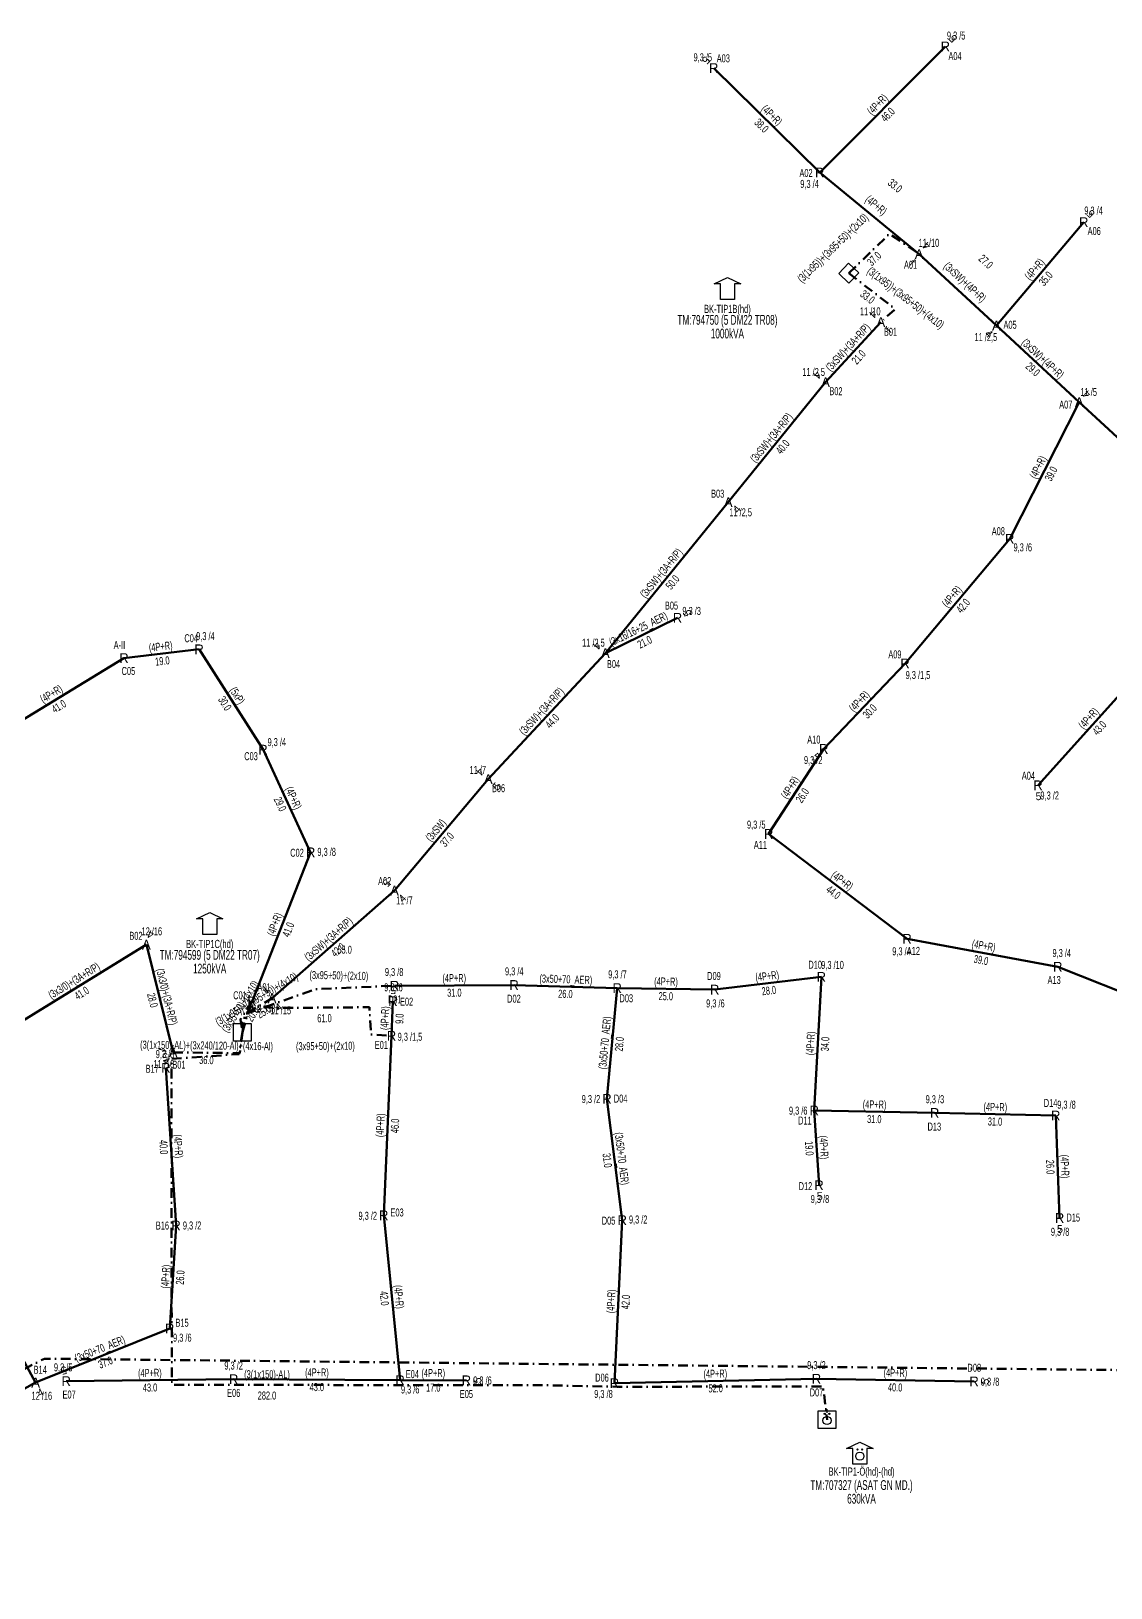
# Model space of a CAD drawing. Header units: millimetres. Extents: x 554556 to 559004, y 4084130 to 4087120.
# Drawn here: x 557209.9 to 557486.4, y 4085817.9 to 4086216.6 of the extents above; entities that cross this region are included whole.
import ezdxf
from ezdxf.enums import TextEntityAlignment as Align

# ---------------------------------------------------------------- set-up
doc = ezdxf.new("R2010")
doc.units = ezdxf.units.MM
doc.linetypes.add('DASHDOT', pattern=[5, 2.5, -1.25, 0, -1.25])
for name, color, linetype, lineweight in [('DIREK_AG_MEVCUT', 120, 'Continuous', 25), ('DIREK_OG_MEVCUT', 16, 'Continuous', 25), ('HAT_AG_HAVAI_MEVCUT', 126, 'Continuous', 50), ('HAT_AG_YERALTI_MEVCUT', 126, 'DASHDOT', 50), ('HAT_OG_HAVAI_MEVCUT', 48, 'Continuous', 70), ('HAT_OG_YERALTI_MEVCUT', 48, 'DASHDOT', 70), ('TRAFO_MEVCUT', 5, 'Continuous', 30)]:
    doc.layers.add(name, color=color, linetype=linetype, lineweight=lineweight)
doc.styles.add('Direk', font='B_CAD')
doc.styles.get("Standard").update_dxf_attribs({"font": 'Arial'})

# ---------------------------------------------------------------- blocks, each defined once
blk = doc.blocks.new('MEV_BINA_KARE')
at = {"layer": 'TRAFO_MEVCUT', "linetype": 'Continuous'}
for p, q in [((-2.25, -2.25), (-2.25, 2.25)), ((-2.25, 2.25), (2.25, 2.25)), ((0, 1.8), (0, 2.7)), ((2.25, 2.25), (2.25, -2.25)), ((2.25, -2.25), (-2.25, -2.25))]:
    blk.add_line(p, q, dxfattribs=at)
blk = doc.blocks.new('MEV_BETKOSK')
at = {"layer": 'TRAFO_MEVCUT', "linetype": 'Continuous'}
for p, q in [((-3.4, 2), (0, 3.6)), ((-1.8, 2), (-3.4, 2)), ((-1.8, -2), (-1.8, 2)), ((0, 3.6), (3.4, 2)), ((3.4, 2), (1.8, 2)), ((1.8, 2), (1.8, -2)), ((1.8, -2), (-1.8, -2))]:
    blk.add_line(p, q, dxfattribs=at)
blk = doc.blocks.new('MEV_OZELBINA_KARE')
at = {"layer": 'TRAFO_MEVCUT', "linetype": 'Continuous'}
for p, q in [((-2.25, 2.25), (2.25, 2.25)), ((-2.25, -2.25), (-2.25, 2.25)), ((0, 1.8), (0, 2.7)), ((2.25, 2.25), (2.25, -2.25)), ((2.25, -2.25), (-2.25, -2.25))]:
    blk.add_line(p, q, dxfattribs=at)
for centre, radius in [((0, -0.215091), 1.049264), ((-0.592312, 1.488957), 0.15614), ((0.592312, 1.488957), 0.15614)]:
    blk.add_circle(centre, radius, dxfattribs=at)
blk = doc.blocks.new('MEV_MBK_OZEL')
at = {"layer": 'TRAFO_MEVCUT', "linetype": 'Continuous'}
for p, q in [((-3.4, 2), (0, 3.6)), ((-1.8, 2), (-3.4, 2)), ((-1.8, -2), (-1.8, 2)), ((0, 3.6), (3.4, 2)), ((1.8, 2), (1.8, -2)), ((3.4, 2), (1.8, 2)), ((1.8, -2), (-1.8, -2))]:
    blk.add_line(p, q, dxfattribs=at)
for centre, radius in [((0, 0), 1.049264), ((-0.592312, 1.704048), 0.15614), ((0.592312, 1.704048), 0.15614)]:
    blk.add_circle(centre, radius, dxfattribs=at)

msp = doc.modelspace()

# ---------------------------------------------------------------- linework, layer by layer
at = {"layer": 'HAT_AG_HAVAI_MEVCUT'}
for p, q in [((557411.824705, 4086180.361429), (557443.990897, 4086212.670644)), ((557411.824705, 4086180.361429), (557384.682681, 4086207.132481)), ((557437.272, 4086159.479), (557411.824705, 4086180.361429)), ((557457.076, 4086141.169), (557479.439085, 4086167.665157)), ((557460.48, 4086086.59), (557478.278, 4086121.556)), ((557433.69, 4086054.64), (557460.48, 4086086.59)), ((557356.94, 4086057.31), (557375.41, 4086066.33)), ((557233.67, 4086056.03), (557198.38, 4086034.5)), ((557252.92, 4086058.27), (557233.67, 4086056.03)), ((557269.28, 4086032.58), (557252.92, 4086058.27)), ((557412.86, 4086032.75), (557433.69, 4086054.64)), ((557467.74, 4086023.44), (557496.34, 4086055.3)), ((557281.48, 4086006.28), (557269.28, 4086032.58)), ((557412.86, 4086032.75), (557398.75, 4086010.98)), ((557434.180506, 4085984.133808), (557398.75, 4086010.98)), ((557266.49, 4085968.08), (557281.48, 4086006.28)), ((557472.78, 4085976.97), (557434.180506, 4085984.133808)), ((557519.93, 4085958.22), (557472.78, 4085976.97)), ((557302.94, 4085972.12), (557333.57, 4085972.3)), ((557359.96, 4085971.51), (557333.57, 4085972.3)), ((557357.35, 4085943.16), (557359.96, 4085971.51)), ((557359.96, 4085971.51), (557384.93, 4085971.12)), ((557384.93, 4085971.12), (557412.24, 4085974.38)), ((557412.24, 4085974.38), (557410.42, 4085940.16)), ((557302.18, 4085959.3), (557302.54, 4085968.19)), ((557300.19, 4085913.32), (557302.18, 4085959.3)), ((557247.03, 4085910.71), (557244.41, 4085951.08)), ((557361.26, 4085912.09), (557357.35, 4085943.16)), ((557410.42, 4085940.16), (557441.25, 4085939.54)), ((557410.42, 4085940.16), (557411.66, 4085921.02)), ((557441.25, 4085939.54), (557472.26, 4085938.86)), ((557472.26, 4085938.86), (557473.25, 4085912.63)), ((557300.19, 4085913.32), (557304.38356, 4085871.07992)), ((557359.27, 4085870.32), (557361.26, 4085912.09)), ((557245.38, 4085884.32), (557247.03, 4085910.71)), ((557211.06, 4085870.47), (557191.54, 4085906)), ((557211.06, 4085870.47), (557245.38, 4085884.32)), ((557218.89, 4085870.85), (557261.77, 4085871.34)), ((557261.77, 4085871.34), (557304.38356, 4085871.07992)), ((557304.38356, 4085871.07992), (557321.37, 4085871.06)), ((557410.99, 4085871.46), (557359.27, 4085870.32)), ((557451.35, 4085870.79), (557410.99, 4085871.46)), ((557180.92, 4085853.96), (557211.06, 4085870.47))]:
    msp.add_line(p, q, dxfattribs=at)
at = {"layer": 'HAT_AG_YERALTI_MEVCUT', "flags": 128}
for points in [[(557263.985432, 4085960.206491), (557264.511895, 4085964.794969), (557282.57675, 4085971.208527), (557302.94, 4085972.12)], [(557266.49, 4085968.08), (557263.547117, 4085963.510257), (557263.985432, 4085960.206491)], [(557263.985432, 4085960.206491), (557264.941501, 4085964.779098), (557266.239111, 4085966.784813), (557273.454364, 4085966.410688), (557296.543172, 4085966.624474), (557296.917296, 4085959.623007), (557302.18, 4085959.3)]]:
    msp.add_lwpolyline(points, dxfattribs=at)
at = {"layer": 'HAT_OG_HAVAI_MEVCUT'}
for p, q in [((557437.272, 4086159.479), (557457.076, 4086141.169)), ((557427.481, 4086142.081), (557413.331573, 4086126.661429)), ((557478.278, 4086121.556), (557457.076, 4086141.169)), ((557388.42, 4086095.93), (557413.331573, 4086126.661429)), ((557502.887, 4086098.813), (557478.278, 4086121.556)), ((557356.94, 4086057.31), (557388.42, 4086095.93)), ((557326.96, 4086025.03), (557356.94, 4086057.31)), ((557326.96, 4086025.03), (557302.94, 4085996.47)), ((557271.6, 4085968.9), (557302.94, 4085996.47)), ((557204.32, 4085961.02), (557239.41, 4085982.64)), ((557239.41, 4085982.64), (557246.25, 4085955.06))]:
    msp.add_line(p, q, dxfattribs=at)
at = {"layer": 'HAT_OG_YERALTI_MEVCUT', "flags": 128}
for points in [[(557419.255, 4086154.589), (557429.700999, 4086164.702527), (557437.272, 4086159.479)], [(557419.255, 4086154.589), (557431.182417, 4086145.419216), (557427.481, 4086142.081)], [(556987.792523, 4084153.935905), (556775.918808, 4084986.16008), (556512.123138, 4085579.47159), (556792.689258, 4085611.346143), (557226.219593, 4085692.029726), (557206.690577, 4085739.108603), (557148.697505, 4085843.496067), (557213.299786, 4085876.608492), (557685.692326, 4085871.60311), (557686.248507, 4085911.091982), (557685.971198, 4085940.814557), (557689.308286, 4085950.408685), (557711.122964, 4085974.723149), (557718.909502, 4085978.477373), (557891.447271, 4085977.850507), (558045.556668, 4085976.85727), (558084.405964, 4085993.507069), (558123.413739, 4085916.196477), (558145.900454, 4085873.264276), (558159.99965, 4085863.394839), (558168.782239, 4085838.83418), (558182.151982, 4085846.962984), (558192.63386, 4085848.353437), (558216.057649, 4085852.096965), (558286.691157, 4085862.354931), (558304.660091, 4085866.098459), (558328.725628, 4085875.189884), (558421.260109, 4085908.206532), (558443.86582, 4085987.326521), (558455.232825, 4086025.698675), (558442.774305, 4086138.44626), (558419.136052, 4086141.322895)], [(557263.985432, 4085960.206491), (557265.479226, 4085965.297904), (557271.6, 4085968.9)], [(557263.985432, 4085960.206491), (557263.166592, 4085954.624085), (557245.824332, 4085953.359546), (557245.910213, 4085869.941431), (557294.68532, 4085869.851106), (557338.364627, 4085869.860056), (557360.40375, 4085869.408435), (557412.742762, 4085869.503075), (557413.69693, 4085860.976261)], [(557246.25, 4085955.06), (557263.348916, 4085954.838844), (557263.985432, 4085960.206491)]]:
    msp.add_lwpolyline(points, dxfattribs=at)

# ---------------------------------------------------------------- block references
at = {"layer": 'TRAFO_MEVCUT', "xscale": 0.802765, "yscale": 0.802765, "zscale": 0.802765, "rotation": 316.489645}
msp.add_blockref('MEV_BINA_KARE', (557419.255, 4086154.589), dxfattribs=at)
at = {"layer": 'TRAFO_MEVCUT'}
for name, p in [('MEV_BETKOSK', (557388.188143, 4086149.893892)), ('MEV_BETKOSK', (557255.632436, 4085987.265427)), ('MEV_BETKOSK', (557255.632436, 4085987.265427)), ('MEV_BINA_KARE', (557263.985432, 4085960.206491)), ('MEV_BINA_KARE', (557263.985432, 4085960.206491)), ('MEV_OZELBINA_KARE', (557413.69693, 4085860.976261)), ('MEV_OZELBINA_KARE', (557413.69693, 4085860.976261)), ('MEV_MBK_OZEL', (557422.098382, 4085851.630345)), ('MEV_MBK_OZEL', (557422.098382, 4085851.630345))]:
    msp.add_blockref(name, p, dxfattribs=at)

# ---------------------------------------------------------------- texts
at = {"layer": 'DIREK_AG_MEVCUT', "color": 32, "style": 'Direk'}
for rotation, p in [(495.127096, (557445.966399, 4086214.65493)), (585.394242, (557382.689206, 4086209.09871)), (499.835219, (557481.245051, 4086169.804896)), (476.02901, (557377.926002, 4086067.558713)), (316.421373, (557410.929822, 4086030.721599)), (361.960192, (557467.835774, 4086020.641638)), (537.681078, (557302.653293, 4085970.987707)), (543.71327, (557244.228662, 4085953.874122)), (363.706772, (557411.841021, 4085918.225858)), (362.161491, (557473.355605, 4085909.831992)), (192.317696, (557218.29267, 4085873.585543)), (449.730827, (557324.169969, 4085871.046846)), (449.048943, (557454.149614, 4085870.743525))]:
    msp.add_text('5', height=2, rotation=rotation, dxfattribs=at).set_placement(p, align=Align.MIDDLE_CENTER)
at = {"layer": 'DIREK_AG_MEVCUT', "width": 0.53}
for s, p in [('9,3 /5', (557446.760648, 4086215.452711)), ('9,3 /5', (557381.884973, 4086209.891951)), ('A03', (557387.140467, 4086209.624325)), ('A04', (557446.471254, 4086210.201266)), ('A02', (557408.32625, 4086180.257446)), ('9,3 /4', (557409.21598, 4086177.463057)), ('9,3 /4', (557481.944963, 4086170.634163)), ('A06', (557482.113759, 4086165.407698)), ('9,3 /4', (557432.766259, 4085980.932261)), ('A12', (557435.814291, 4085981.03853)), ('E04', (557307.511324, 4085872.650618)), ('9,3 /6', (557306.970624, 4085868.72257))]:
    msp.add_text(s, height=2.05, dxfattribs=at).set_placement(p, align=Align.MIDDLE_CENTER)
at = {"layer": 'DIREK_AG_MEVCUT', "style": 'Direk'}
for p in [(557443.990897, 4086212.670644), (557384.682681, 4086207.132481), (557411.824705, 4086180.361429), (557479.439085, 4086167.665157), (557434.180506, 4085984.133808), (557304.38356, 4085871.07992)]:
    msp.add_text('R', height=2.5, dxfattribs=at).set_placement(p, align=Align.MIDDLE_CENTER)
at = {"layer": 'DIREK_AG_MEVCUT', "linetype": 'ByBlock', "width": 0.53}
for s, p in [('A08', (557457.560662, 4086088.520665)), ('9,3 /6', (557463.816083, 4086084.383726)), ('B05', (557373.874108, 4086069.475002)), ('9,3 /3', (557379.03894, 4086068.102227)), ('9,3 /4', (557254.533441, 4086061.662338)), ('A-II', (557232.517088, 4086059.37601)), ('C04', (557250.882547, 4086061.115836)), ('A09', (557431.079987, 4086056.971916)), ('C05', (557234.810186, 4086052.720925)), ('9,3 /1,5', (557436.98756, 4086051.693796)), ('9,3 /4', (557272.809917, 4086034.511593)), ('A10', (557410.324498, 4086035.162723)), ('C03', (557266.209629, 4086030.899874)), ('9,3 /2', (557410.165082, 4086029.917942)), ('A04', (557465.259842, 4086025.909578)), ('9,3 /2', (557470.709538, 4086020.840174)), ('9,3 /5', (557395.577025, 4086013.384208)), ('C02', (557277.981595, 4086006.174333)), ('9,3 /8', (557285.578314, 4086006.403787)), ('A11', (557396.636253, 4086008.190363)), ('9,3 /4', (557473.79653, 4085980.49183)), ('9,3 /8', (557302.851062, 4085975.634067)), ('9,3 /4', (557333.612173, 4085975.806927)), ('9,3 /7', (557360.040006, 4085975.022736)), ('D09', (557384.749497, 4085974.615342)), ('D10', (557410.659514, 4085977.50283)), ('9,3 /10', (557415.10862, 4085977.443479)), ('9,3 /6', (557302.682597, 4085971.711351)), ('A13', (557471.85383, 4085973.594765)), ('C01', (557263.374349, 4085969.67459)), ('9,3 /8', (557270.081472, 4085966.241885)), ('D01', (557303.028553, 4085968.62112)), ('E02', (557306.037134, 4085968.048384)), ('D02', (557333.527913, 4085968.800253)), ('D03', (557362.29844, 4085968.905831)), ('9,3 /6', (557385.112097, 4085967.593806)), ('9,3 /1,5', (557306.908183, 4085959.051967)), ('9,3 /8', (557244.180809, 4085954.611458)), ('E01', (557299.579189, 4085956.957825)), ('B17', (557240.917348, 4085950.853328)), ('9,3 /2', (557353.25681, 4085943.091674)), ('D04', (557360.849529, 4085943.217432)), ('9,3 /3', (557441.323816, 4085943.05182)), ('D14', (557470.943316, 4085942.102891)), ('9,3 /6', (557406.321063, 4085940.136308)), ('9,3 /8', (557475.01073, 4085941.654539)), ('D11', (557408.033854, 4085937.599472)), ('D13', (557441.176449, 4085936.040773)), ('D12', (557408.167322, 4085920.793724)), ('E03', (557303.612618, 4085914.051905)), ('9,3 /8', (557411.888786, 4085917.488584)), ('B16', (557243.530002, 4085910.705859)), ('9,3 /2', (557251.12384, 4085910.714844)), ('9,3 /2', (557296.097975, 4085913.206003)), ('D05', (557357.762633, 4085911.954267)), ('9,3 /2', (557365.350317, 4085912.248745)), ('D15', (557476.74751, 4085912.762007)), ('9,3 /8', (557473.382861, 4085909.109859)), ('9,3 /6', (557248.612749, 4085881.988428)), ('B15', (557248.544004, 4085885.816356)), ('9,3 /5', (557218.115875, 4085874.395195)), ('9,3 /2', (557261.758218, 4085874.841978)), ('9,3 /2', (557410.980477, 4085874.961602)), ('D08', (557451.408094, 4085874.289518)), ('9,3 /6', (557325.468963, 4085871.040743)), ('D06', (557356.078332, 4085871.756404)), ('9,3 /8', (557455.449809, 4085870.721941)), ('E07', (557219.636662, 4085867.430571)), ('E06', (557261.779316, 4085867.840012)), ('E05', (557321.353557, 4085867.560039)), ('9,3 /8', (557356.455787, 4085867.576836)), ('D07', (557410.999518, 4085867.960013))]:
    msp.add_text(s, height=2.05, dxfattribs=at).set_placement(p, align=Align.MIDDLE_CENTER)
at = {"layer": 'DIREK_AG_MEVCUT', "linetype": 'ByBlock', "style": 'Direk'}
for p in [(557460.48, 4086086.59), (557375.41, 4086066.33), (557252.92, 4086058.27), (557233.67, 4086056.03), (557433.69, 4086054.64), (557269.28, 4086032.58), (557412.86, 4086032.75), (557467.74, 4086023.44), (557398.75, 4086010.98), (557281.48, 4086006.28), (557412.24, 4085974.38), (557472.78, 4085976.97), (557302.94, 4085972.12), (557333.57, 4085972.3), (557359.96, 4085971.51), (557384.93, 4085971.12), (557266.49, 4085968.08), (557302.54, 4085968.19), (557302.18, 4085959.3), (557244.41, 4085951.08), (557357.35, 4085943.16), (557410.42, 4085940.16), (557441.25, 4085939.54), (557472.26, 4085938.86), (557411.66, 4085921.02), (557247.03, 4085910.71), (557300.19, 4085913.32), (557361.26, 4085912.09), (557473.25, 4085912.63), (557245.38, 4085884.32), (557218.89, 4085870.85), (557261.77, 4085871.34), (557321.37, 4085871.06), (557359.27, 4085870.32), (557410.99, 4085871.46), (557451.35, 4085870.79)]:
    msp.add_text('R', height=2.5, dxfattribs=at).set_placement(p, align=Align.MIDDLE_CENTER)
at = {"layer": 'DIREK_OG_MEVCUT', "width": 0.53}
for s, p in [('11 /10', (557439.791605, 4086162.37094)), ('A01', (557435.084639, 4086156.746702)), ('11 /10', (557424.763585, 4086144.821938)), ('A05', (557460.569351, 4086141.384643)), ('B01', (557429.945185, 4086139.595484)), ('11 /2,5', (557454.364168, 4086138.236679)), ('11 /2,5', (557410.264301, 4086129.307596)), ('B02', (557415.981668, 4086124.375166)), ('11 /5', (557480.697764, 4086124.173054)), ('A07', (557474.832523, 4086120.940623))]:
    msp.add_text(s, height=2.05, dxfattribs=at).set_placement(p, align=Align.MIDDLE_CENTER)
at = {"layer": 'DIREK_OG_MEVCUT', "color": 32, "style": 'Direk'}
for s, rotation, p in [('4', 138.935965, (557439.111326, 4086161.590132)), ('f', 321.32072, (557435.522111, 4086157.293162)), ('4', 224.75308, (557425.509652, 4086144.069413)), ('f', 404.75308, (557429.452348, 4086140.092587)), ('4', 317.237121, (557455.174896, 4086139.113324)), ('4', 229.215329, (557411.211498, 4086128.49044)), ('4', 137.243093, (557480.17889, 4086123.611874)), ('5', 408.525296, (557329.057895, 4086023.17559)), ('5', 225.63662, (557300.938225, 4085998.427778)), ('f', 215.907626, (557269.957856, 4085971.167898)), ('f', 257.761237, (557243.513636, 4085955.653561))]:
    msp.add_text(s, height=2, rotation=rotation, dxfattribs=at).set_placement(p, align=Align.MIDDLE_CENTER)
at = {"layer": 'DIREK_OG_MEVCUT', "style": 'Direk'}
for p in [(557437.272, 4086159.479), (557427.481, 4086142.081), (557457.076, 4086141.169), (557413.331573, 4086126.661429), (557478.278, 4086121.556)]:
    msp.add_text('A', height=2.5, dxfattribs=at).set_placement(p, align=Align.MIDDLE_CENTER)
at = {"layer": 'DIREK_OG_MEVCUT', "linetype": 'ByBlock', "width": 0.53}
for s, p in [('B03', (557385.704092, 4086098.137678)), ('11 /2,5', (557391.574064, 4086093.366158)), ('11 /2,5', (557353.885851, 4086059.968142)), ('B04', (557359.02543, 4086054.499131)), ('11 /7', (557324.286747, 4086027.392991)), ('B06', (557329.582369, 4086022.711987)), ('A02', (557300.437781, 4085998.917223)), ('11 /7', (557305.488547, 4085993.977467)), ('12 /16', (557240.806626, 4085986.059522)), ('B02', (557236.740226, 4085984.903251)), ('A01', (557269.547319, 4085971.734873)), ('11 /15', (557273.830438, 4085965.819634)), ('11 /16', (557243.877941, 4085952.06787)), ('B01', (557247.75273, 4085951.899019)), ('B14', (557212.235204, 4085873.766801)), ('12 /16', (557212.652119, 4085867.108659))]:
    msp.add_text(s, height=2.05, dxfattribs=at).set_placement(p, align=Align.MIDDLE_CENTER)
at = {"layer": 'DIREK_OG_MEVCUT', "linetype": 'ByBlock', "style": 'Direk'}
for p in [(557388.42, 4086095.93), (557356.94, 4086057.31), (557326.96, 4086025.03), (557302.94, 4085996.47), (557239.41, 4085982.64), (557271.6, 4085968.9), (557246.25, 4085955.06), (557211.06, 4085870.47)]:
    msp.add_text('A', height=2.5, dxfattribs=at).set_placement(p, align=Align.MIDDLE_CENTER)
at = {"layer": 'DIREK_OG_MEVCUT', "color": 32, "linetype": 'ByBlock', "style": 'Direk'}
for rotation, p in [(410.893395, (557390.592726, 4086094.163857)), (228.965713, (557354.827913, 4086059.14823)), (228.525296, (557324.862105, 4086026.88441)), (405.63662, (557304.941775, 4085994.512222)), (157.783561, (557240.468698, 4085985.232134)), (395.907626, (557273.242144, 4085966.632102)), (321.593818, (557244.510549, 4085952.865846)), (385.344845, (557212.258583, 4085867.939506))]:
    msp.add_text('4', height=2, rotation=rotation, dxfattribs=at).set_placement(p, align=Align.MIDDLE_CENTER)
at = {"layer": 'HAT_AG_HAVAI_MEVCUT', "lineweight": 30, "width": 0.53}
for s, rotation, p in [('(4P+R)', 45.127096, (557427.305428, 4086197.115743, 278721.995448)), ('(4P+R)', 315.394242, (557398.850584, 4086194.352117, 278692.341341)), ('(4P+R)', 320.62702, (557425.62666, 4086171.234402)), ('(4P+R)', 49.835219, (557467.607979, 4086154.965318, 278739.719542)), ('(4P+R)', 63.023508, (557468.621486, 4086104.458581)), ('(4P+R)', 50.020246, (557446.433669, 4086071.161139, 278730.24)), ('(3x16/16+25_AER)', 26.02901, (557365.801998, 4086062.583786, 278687.705)), ('(4P+R)', 366.637295, (557243.196754, 4086057.994303, 278616.835)), ('(4P+R)', 391.386859, (557215.582308, 4086045.99062, 278599.19)), ('(5xP)', 302.489949, (557261.816963, 4086045.881579, 278626.46)), ('(4P+R)', 46.421373, (557422.659235, 4086044.280947, 278716.845)), ('(4P+R)', 48.086397, (557481.40747, 4086039.937808, 278748.17)), ('(4P+R)', 417.051128, (557405.091717, 4086022.327307)), ('(4P+R)', 294.885564, (557276.151078, 4086019.787686, 278634.64)), ('(4P+R)', 322.848279, (557416.978592, 4085998.234387)), ('(4P+R)', 68.574542, (557273.19374, 4085987.490497, 278640.74)), ('(4P+R)', 349.485916, (557453.635359, 4085981.387632)), ('(4P+R)', 0.3367, (557318.250005, 4085973.059985, 278666.785)), ('(3x50+70_AER)', 358.28533, (557346.790434, 4085972.754619, 278666.785)), ('(4P+R)', 6.807198, (557398.484251, 4085973.594008, 278706.12)), ('(4P+R)', 359.105185, (557372.458274, 4085972.164896, 278692.465)), ('(4P+R)', 87.681078, (557301.510696, 4085963.779393, 278651.27)), ('(3x50+70_AER)', 84.739978, (557357.808579, 4085957.412924, 278679.98)), ('(4P+R)', 446.955577, (557410.4812, 4085957.315144, 278705.21)), ('(4P+R)', 358.847921, (557425.85209, 4085940.699828, 278720.625)), ('(4P+R)', 358.743796, (557456.773635, 4085940.049796, 278736.13)), ('(4P+R)', 87.521803, (557300.335795, 4085936.346753, 278651.09)), ('(4P+R)', 273.71327, (557246.568216, 4085930.950049, 278622.205)), ('(3x50+70_AER)', 277.172674, (557360.148348, 4085927.731131, 278678.675)), ('(4P+R)', 273.706772, (557411.888222, 4085930.644953, 278705.83)), ('(4P+R)', 272.161491, (557473.604395, 4085925.777059, 278736.625)), ('(4P+R)', 86.422314, (557245.356657, 4085897.568042, 278623.515)), ('(4P+R)', 275.841279, (557303.062784, 4085892.342113, 278652.19178)), ('(4P+R)', 87.272386, (557359.415963, 4085891.24545, 278680.63)), ('(3x50+70_AER)', 21.976775, (557227.901904, 4085878.183235, 278622.69)), ('(4P+R)', 0.654704, (557240.320287, 4085871.944945, 278630.885)), ('(4P+R)', 359.650315, (557283.081968, 4085872.059944)), ('(4P+R)', 359.93281, (557312.877777, 4085871.919959)), ('(4P+R)', 361.262696, (557385.111269, 4085871.739794, 278679.635)), ('(4P+R)', 359.048943, (557431.184109, 4085871.974883, 278705.495))]:
    msp.add_text(s, height=2.05, rotation=rotation, dxfattribs=at).set_placement(p, align=Align.CENTER)
for s, rotation, p in [('38.0', 315.394242, (557397.656802, 4086193.141793, 278692.341341)), ('46.0', 45.127096, (557428.510173, 4086195.916331, 278721.995448)), ('33.0', 320.62702, (557431.779648, 4086177.819166)), ('35.0', 49.835219, (557468.907106, 4086153.868838, 278739.719542)), ('39.0', 63.023508, (557470.136514, 4086103.687419)), ('42.0', 50.020246, (557447.736331, 4086070.068861, 278730.24)), ('21.0', 26.02901, (557366.548002, 4086061.056214, 278687.705)), ('19.0', 366.637295, (557243.393246, 4086056.305697, 278616.835)), ('41.0', 391.386859, (557216.467692, 4086044.53938, 278599.19)), ('30.0', 302.489949, (557260.383037, 4086044.968421, 278626.46)), ('30.0', 46.421373, (557423.890765, 4086043.109053, 278716.845)), ('43.0', 48.086397, (557482.67253, 4086038.802192, 278748.17)), ('29.0', 294.885564, (557274.608922, 4086019.072314, 278634.64)), ('26.0', 417.051128, (557406.518283, 4086021.402693)), ('44.0', 322.848279, (557415.951914, 4085996.879421)), ('41.0', 68.574542, (557274.77626, 4085986.869503, 278640.74)), ('39.0', 349.485916, (557453.325147, 4085979.716175)), ('31.0', 0.3367, (557318.259995, 4085971.360015, 278666.785)), ('26.0', 358.28533, (557346.739566, 4085971.055381, 278666.785)), ('28.0', 6.807198, (557398.685749, 4085971.905992, 278706.12)), ('25.0', 359.105185, (557372.431726, 4085970.465104, 278692.465)), ('9.0', 87.681078, (557303.209304, 4085963.710607, 278651.27)), ('28.0', 84.739978, (557359.501421, 4085957.257076, 278679.98)), ('34.0', 446.955577, (557412.1788, 4085957.224856, 278705.21)), ('31.0', 358.847921, (557425.81791, 4085939.000172, 278720.625)), ('46.0', 87.521803, (557302.034205, 4085936.273247, 278651.09)), ('31.0', 358.743796, (557456.736365, 4085938.350204, 278736.13)), ('40.0', 273.71327, (557244.871784, 4085930.839951, 278622.205)), ('19.0', 273.706772, (557410.191778, 4085930.535047, 278705.83)), ('31.0', 277.172674, (557358.461652, 4085927.518869, 278678.675)), ('26.0', 272.161491, (557471.905605, 4085925.712941, 278736.625)), ('26.0', 86.422314, (557247.053343, 4085897.461958, 278623.515)), ('42.0', 275.841279, (557301.371611, 4085892.169099, 278652.19178)), ('42.0', 87.272386, (557361.114037, 4085891.16455, 278680.63)), ('37.0', 21.976775, (557228.538096, 4085876.606765, 278622.69)), ('43.0', 0.654704, (557240.339713, 4085870.245055, 278630.885)), ('43.0', 359.650315, (557283.071593, 4085870.359976)), ('17.0', 359.93281, (557312.875783, 4085870.21996)), ('52.0', 361.262696, (557385.148731, 4085870.040206, 278679.635)), ('40.0', 359.048943, (557431.155891, 4085870.275117, 278705.495))]:
    msp.add_text(s, height=2.05, rotation=rotation, dxfattribs=at).set_placement(p, align=Align.TOP_CENTER)
at = {"layer": 'HAT_AG_YERALTI_MEVCUT', "lineweight": 30, "width": 0.53}
for s, rotation, p in [('55.0', 358.853451, (557290.200432, 4085982.380166)), ('20.0', 417.218748, (557265.733191, 4085965.33491)), ('61.0', 0.530501, (557285.014508, 4085964.817654))]:
    msp.add_text(s, height=2.05, rotation=rotation, dxfattribs=at).set_placement(p, align=Align.TOP_CENTER)
for s, rotation, p in [('(3x95+50)+(2x10)', 358.925024, (557288.686564, 4085973.732834)), ('(3x95+50)+(4x10)', 417.218748, (557264.303927, 4085966.255347)), ('(3x95+50)+(2x10)', 0.530501, (557285.266, 4085955.667979))]:
    msp.add_text(s, height=2.05, rotation=rotation, dxfattribs=at).set_placement(p, align=Align.CENTER)
at = {"layer": 'HAT_OG_HAVAI_MEVCUT', "lineweight": 30, "width": 0.53}
for s, rotation, p in [('27.0', 317.244974, (557455.050988, 4086158.309531)), ('21.0', 407.458893, (557421.032795, 4086133.796567)), ('29.0', 317.2295, (557467.099796, 4086130.738532, 278728.538)), ('40.0', 50.971014, (557401.53609, 4086110.760458)), ('50.0', 50.815776, (557373.338851, 4086076.082956)), ('44.0', 47.11565, (557342.572819, 4086040.591557)), ('37.0', 409.934942, (557315.600517, 4086010.202892)), ('42.0', 41.338297, (557287.831428, 4085982.046801)), ('41.0', 31.638467, (557222.310874, 4085971.106331, 278619.705)), ('28.0', 283.928655, (557242.004993, 4085968.645394, 278623.125))]:
    msp.add_text(s, height=2.05, rotation=rotation, dxfattribs=at).set_placement(p, align=Align.TOP_CENTER)
for s, rotation, p in [('(3xSW)+(4P+R)', 317.244974, (557448.327956, 4086151.572279)), ('(3xSW)+(3A+R/P)', 407.458893, (557419.780248, 4086134.945969)), ('(3xSW)+(4P+R)', 317.2295, (557468.254204, 4086131.986468, 278728.538)), ('(3xSW)+(3A+R/P)', 50.971014, (557400.215483, 4086111.830971)), ('(3xSW)+(3A+R/P)', 50.815776, (557372.021149, 4086077.157044)), ('(3xSW)+(3A+R/P)', 47.11565, (557341.327181, 4086041.748443)), ('(3xSW)', 409.934942, (557314.299483, 4086011.297108)), ('(3xSW)+(3A+R/P)', 41.338297, (557286.708572, 4085983.323199)), ('(3x3/0)+(3A+R/P)', 31.638467, (557221.419126, 4085972.553669, 278619.705)), ('(3x3/0)+(3A+R/P)', 283.928655, (557243.655007, 4085969.054606, 278623.125))]:
    msp.add_text(s, height=2.05, rotation=rotation, dxfattribs=at).set_placement(p, align=Align.CENTER)
at = {"layer": 'HAT_OG_YERALTI_MEVCUT', "lineweight": 30, "width": 0.53}
for s, rotation, p in [('(3(1x95))+(3x95+50)+(2x10)', 44.07354, (557415.871281, 4086160.326604)), ('(3(1x95))+(3x95+50)+(4x10)', 322.446959, (557433.229444, 4086147.496658)), ('(3(1x95))+(3x95+50)+(4x10)', 30.476956, (557268.1085, 4085967.83151)), ('(3(1x150)-AL)+(3x240/120-Al)+(4x16-Al)', 359.258982, (557254.810451, 4085955.799351)), ('(3(1x150)-AL)', 359.893897, (557270.300915, 4085871.596266))]:
    msp.add_text(s, height=2.05, rotation=rotation, dxfattribs=at).set_placement(p, align=Align.CENTER)
for s, rotation, p in [('37.0', 44.07354, (557425.069244, 4086159.035083)), ('33.0', 322.446959, (557424.700637, 4086149.330237)), ('25.0', 30.476956, (557268.970726, 4085966.366394)), ('36.0', 359.258982, (557254.788465, 4085954.099493)), ('282.0', 359.893897, (557270.294619, 4085868.196271))]:
    msp.add_text(s, height=2.05, rotation=rotation, dxfattribs=at).set_placement(p, align=Align.TOP_CENTER)
at = {"layer": 'TRAFO_MEVCUT', "width": 0.6}
for s, height, p in [('BK-TIP1B(hd)', 2.1, (557388.188143, 4086144.393892)), ('TM:794750 (5 DM22 TR08)', 2.5, (557388.188143, 4086141.393892)), ('1000kVA', 2.5, (557388.188143, 4086137.893892)), ('BK-TIP1C(hd)', 2.1, (557255.632436, 4085981.765427)), ('BK-TIP1C(hd)', 2.1, (557255.632436, 4085981.765427)), ('TM:794599 (5 DM22 TR07)', 2.5, (557255.632436, 4085978.765427)), ('TM:794599 (5 DM22 TR07)', 2.5, (557255.632436, 4085978.765427)), ('1250kVA', 2.5, (557255.632436, 4085975.265427)), ('1250kVA', 2.5, (557255.632436, 4085975.265427)), ('BK-TIP1-Ö(hd)-(hd)', 2.1, (557422.535482, 4085846.643808)), ('BK-TIP1-Ö(hd)-(hd)', 2.1, (557422.535482, 4085846.643808)), ('TM:707327 (ASAT GN MD.)', 2.5, (557422.52354, 4085842.994227)), ('TM:707327 (ASAT GN MD.)', 2.5, (557422.52354, 4085842.994227)), ('630kVA', 2.5, (557422.52354, 4085839.494227)), ('630kVA', 2.5, (557422.52354, 4085839.494227))]:
    msp.add_text(s, height=height, dxfattribs=at).set_placement(p, align=Align.CENTER)

doc.saveas('drawing.dxf')
